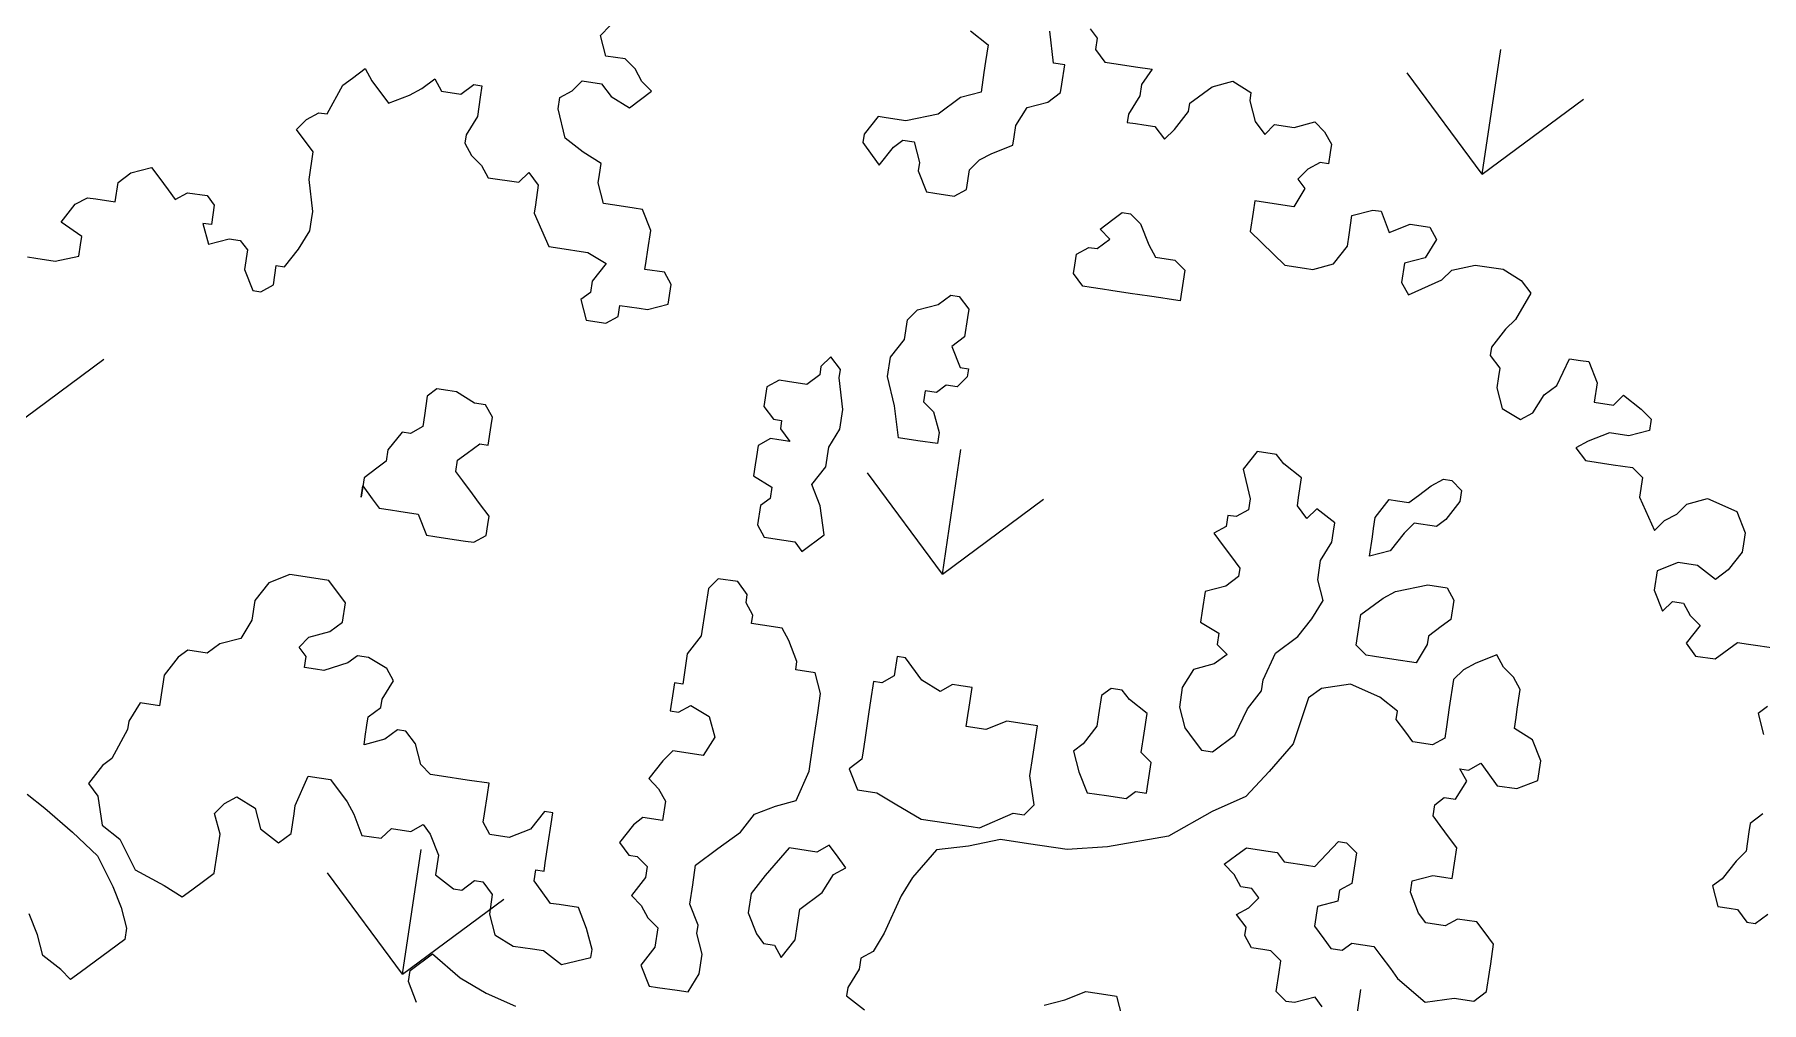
# Model space of a CAD drawing. Header units: millimetres. Extents: x 338 to 506, y 179 to 335.
# Drawn here: x 463.07 to 468.29, y 233.96 to 236.89 of the extents above; entities that cross this region are included whole.
import ezdxf

# ---------------------------------------------------------------- set-up
doc = ezdxf.new("R2010")
doc.units = ezdxf.units.MM
for name, color, linetype in [('ANDEN', 251, 'Continuous'), ('ARBOL-TOP', 3, 'Continuous'), ('MUROS', 32, 'Continuous')]:
    doc.layers.add(name, color=color, linetype=linetype)

# ---------------------------------------------------------------- blocks, each defined once
blk = doc.blocks.new('*X965')
at = {"color": 0}
for p, q in [((63.6497, 31.4963), (63.9191, 31.2269)), ((62.2128, 30.0594), (62.4822, 30.3288)), ((62.2128, 30.0594), (62.4822, 29.79)), ((62.2128, 30.0594), (62.5938, 30.0594)), ((63.6497, 28.6226), (63.9191, 28.892)), ((63.6497, 28.6226), (63.9191, 28.3532)), ((63.6497, 28.6226), (64.0307, 28.6226)), ((65.0865, 27.1857), (65.3559, 27.4551)), ((62.2128, 27.1857), (62.5938, 27.1857)), ((65.0865, 27.1857), (65.3559, 26.9163)), ((65.0865, 27.1857), (65.4675, 27.1857))]:
    blk.add_line(p, q, dxfattribs=at)
blk = doc.blocks.new('ARBOLITO')
at = {"linetype": 'ByBlock'}
for points in [[(461.9014, 69.508), (461.9076, 69.508), (461.9221, 69.508), (461.9388, 69.5143), (461.9388, 69.5226), (461.9388, 69.5288), (461.9221, 69.5371), (461.9305, 69.5517), (461.9388, 69.5579), (461.945, 69.5579), (461.9595, 69.5579), (461.9595, 69.5724), (461.9679, 69.5807), (461.9824, 69.587), (461.9886, 69.5807), (461.997, 69.5724), (462.0032, 69.5662), (462.0115, 69.5724), (462.026, 69.5724), (462.0323, 69.5662), (462.0323, 69.5517), (462.026, 69.5517), (462.0323, 69.5371), (462.0468, 69.5433), (462.0551, 69.5433), (462.0614, 69.5371), (462.0614, 69.5226), (462.0697, 69.508), (462.0759, 69.508), (462.0842, 69.5143), (462.0842, 69.5288), (462.0905, 69.5288), (462.0988, 69.5433), (462.105, 69.5579), (462.105, 69.5662), (462.105, 69.5724), (462.0988, 69.5953), (462.0988, 69.6161), (462.0842, 69.6306), (462.0905, 69.6389), (462.0988, 69.6452), (462.105, 69.6452), (462.1133, 69.668), (462.1195, 69.6742), (462.1279, 69.6826), (462.1341, 69.6742), (462.1486, 69.6597), (462.1632, 69.668), (462.1715, 69.6742), (462.1798, 69.6826), (462.186, 69.6742), (462.2006, 69.6742), (462.2089, 69.6826), (462.2151, 69.6826), (462.2151, 69.6742), (462.2151, 69.6597), (462.2089, 69.6452), (462.2089, 69.6389), (462.2151, 69.6306), (462.2234, 69.6244), (462.2297, 69.6161), (462.2525, 69.6161), (462.2588, 69.6244), (462.2671, 69.6161), (462.2671, 69.6015), (462.2671, 69.5953), (462.2816, 69.5724), (462.2962, 69.5724), (462.3024, 69.5724), (462.3107, 69.5724), (462.3253, 69.5662), (462.3169, 69.5517), (462.3169, 69.5433), (462.3107, 69.5371), (462.3169, 69.5226), (462.3315, 69.5226), (462.3398, 69.5288), (462.3398, 69.5371), (462.3543, 69.5371), (462.3606, 69.5371), (462.3751, 69.5433), (462.3751, 69.5579), (462.3689, 69.5662), (462.3543, 69.5662), (462.3543, 69.5724), (462.3543, 69.5807), (462.3543, 69.5953), (462.346, 69.6098), (462.3398, 69.6098), (462.3253, 69.6098), (462.3169, 69.6098), (462.3107, 69.6244), (462.3107, 69.6306), (462.3107, 69.6389), (462.2962, 69.6452), (462.2816, 69.6535), (462.2733, 69.6742), (462.2733, 69.6826), (462.2816, 69.6888), (462.2879, 69.6971), (462.3024, 69.6971), (462.3107, 69.6888), (462.3253, 69.6826), (462.3398, 69.6971), (462.3315, 69.7033), (462.3253, 69.7117), (462.3169, 69.7179), (462.3024, 69.7179), (462.2962, 69.7324), (462.3024, 69.7407)], [(462.5663, 69.7761), (462.5808, 69.7678), (462.5808, 69.7553), (462.5808, 69.747), (462.5808, 69.7324), (462.5663, 69.7262), (462.5517, 69.7117), (462.5289, 69.7033), (462.5143, 69.7033), (462.5081, 69.7033), (462.4998, 69.6888), (462.4998, 69.6826), (462.5081, 69.6742), (462.5143, 69.668), (462.5227, 69.6826), (462.5289, 69.6888), (462.5372, 69.6888), (462.5434, 69.6742), (462.5434, 69.668), (462.5517, 69.6535), (462.558, 69.6535), (462.5725, 69.6535), (462.5808, 69.6597), (462.5808, 69.6742), (462.5871, 69.6826), (462.5954, 69.6888), (462.6099, 69.6971), (462.6099, 69.7033), (462.6099, 69.7117), (462.6162, 69.7262), (462.6307, 69.7324), (462.639, 69.7407), (462.639, 69.747), (462.639, 69.7615), (462.6307, 69.7615), (462.6245, 69.7844)], [(462.6536, 69.7906), (462.6598, 69.7844), (462.6598, 69.7761), (462.6681, 69.7678), (462.6764, 69.7678), (462.691, 69.7678), (462.7034, 69.7678), (462.6972, 69.7553), (462.6972, 69.747), (462.691, 69.7324), (462.691, 69.7262), (462.6972, 69.7262), (462.7034, 69.7262), (462.7117, 69.7262), (462.7201, 69.7179), (462.7263, 69.7262), (462.7346, 69.7407), (462.7346, 69.747), (462.7491, 69.7615), (462.7637, 69.7678), (462.7782, 69.7615), (462.7782, 69.7553), (462.7845, 69.7407), (462.7928, 69.7324), (462.799, 69.7407), (462.8136, 69.7407), (462.8281, 69.747), (462.8364, 69.7407), (462.8427, 69.7324), (462.8427, 69.7262), (462.8427, 69.7179), (462.8364, 69.7179), (462.8281, 69.7117), (462.8219, 69.7033), (462.8281, 69.6971), (462.8219, 69.6826), (462.8073, 69.6826), (462.7928, 69.6826), (462.7928, 69.6742), (462.7928, 69.6597), (462.8219, 69.6389), (462.8364, 69.6389), (462.8427, 69.6389), (462.8572, 69.6452), (462.8655, 69.6597), (462.8655, 69.668), (462.8655, 69.6826), (462.8801, 69.6888), (462.8863, 69.6888), (462.8946, 69.6742), (462.9091, 69.6826), (462.9237, 69.6826), (462.9299, 69.6742), (462.9237, 69.6597), (462.9091, 69.6535), (462.9091, 69.6389), (462.9154, 69.6306), (462.9382, 69.6452), (462.9445, 69.6535), (462.9611, 69.6597), (462.9819, 69.6597), (462.9964, 69.6535), (463.0047, 69.6452), (462.9964, 69.6244), (462.9902, 69.6161), (462.9819, 69.6015), (462.9819, 69.5953), (462.9902, 69.587), (462.9902, 69.5807), (462.9902, 69.5724), (462.9964, 69.5579), (463.011, 69.5517), (463.0193, 69.5579), (463.0255, 69.5724), (463.0338, 69.5807), (463.0401, 69.6015), (463.0484, 69.6015), (463.0546, 69.6015), (463.0629, 69.587), (463.0629, 69.5724), (463.0775, 69.5724), (463.0837, 69.5807), (463.0982, 69.5724), (463.1065, 69.5662), (463.1065, 69.5579), (463.092, 69.5517), (463.0775, 69.5517), (463.0629, 69.5433), (463.0546, 69.5371), (463.0629, 69.5288), (463.0837, 69.5288), (463.0982, 69.5288), (463.1065, 69.5226), (463.1065, 69.508), (463.1211, 69.4852), (463.1273, 69.4935), (463.1356, 69.4997), (463.1419, 69.508), (463.1564, 69.5143), (463.1793, 69.508), (463.1876, 69.4935), (463.1876, 69.4852), (463.1876, 69.4789), (463.1793, 69.4644), (463.171, 69.4561), (463.1564, 69.4644), (463.1419, 69.4644), (463.1273, 69.4561), (463.1273, 69.4415), (463.1356, 69.427), (463.1419, 69.4353), (463.1502, 69.4353), (463.1564, 69.427), (463.1647, 69.4207), (463.1564, 69.4062), (463.1647, 69.3979), (463.1793, 69.3979), (463.1938, 69.4124), (463.2021, 69.4124), (463.2229, 69.4124)], [(463.2229, 69.3688), (463.2167, 69.3626), (463.2229, 69.348)], [(463.2312, 69.2898), (463.2229, 69.2815), (463.2229, 69.2753), (463.2229, 69.2607), (463.2167, 69.2524), (463.2084, 69.2379), (463.2021, 69.2317), (463.2084, 69.2171), (463.2167, 69.2171), (463.2229, 69.2171), (463.2312, 69.2088), (463.2375, 69.2088), (463.2458, 69.2171)], [(461.9014, 69.508), (461.9076, 69.508), (461.9221, 69.508), (461.9388, 69.5143), (461.9388, 69.5226), (461.9388, 69.5288), (461.9221, 69.5371), (461.9305, 69.5517), (461.9388, 69.5579), (461.945, 69.5579), (461.9595, 69.5579), (461.9595, 69.5724), (461.9679, 69.5807), (461.9824, 69.587), (461.9886, 69.5807), (461.997, 69.5724), (462.0032, 69.5662), (462.0115, 69.5724), (462.026, 69.5724), (462.0323, 69.5662), (462.0323, 69.5517), (462.026, 69.5517), (462.0323, 69.5371), (462.0468, 69.5433), (462.0551, 69.5433), (462.0614, 69.5371), (462.0614, 69.5226), (462.0697, 69.508), (462.0759, 69.508), (462.0842, 69.5143), (462.0842, 69.5288), (462.0905, 69.5288), (462.0988, 69.5433), (462.105, 69.5579), (462.105, 69.5662), (462.105, 69.5724), (462.0988, 69.5953), (462.0988, 69.6161), (462.0842, 69.6306), (462.0905, 69.6389), (462.0988, 69.6452), (462.105, 69.6452), (462.1133, 69.668), (462.1195, 69.6742), (462.1279, 69.6826), (462.1341, 69.6742), (462.1486, 69.6597), (462.1632, 69.668), (462.1715, 69.6742), (462.1798, 69.6826), (462.186, 69.6742), (462.2006, 69.6742), (462.2089, 69.6826), (462.2151, 69.6826), (462.2151, 69.6742), (462.2151, 69.6597), (462.2089, 69.6452), (462.2089, 69.6389), (462.2151, 69.6306), (462.2234, 69.6244), (462.2297, 69.6161), (462.2525, 69.6161), (462.2588, 69.6244), (462.2671, 69.6161), (462.2671, 69.6015), (462.2671, 69.5953), (462.2816, 69.5724), (462.2962, 69.5724), (462.3024, 69.5724), (462.3107, 69.5724), (462.3253, 69.5662), (462.3169, 69.5517), (462.3169, 69.5433), (462.3107, 69.5371), (462.3169, 69.5226), (462.3315, 69.5226), (462.3398, 69.5288), (462.3398, 69.5371), (462.3543, 69.5371), (462.3606, 69.5371), (462.3751, 69.5433), (462.3751, 69.5579), (462.3689, 69.5662), (462.3543, 69.5662), (462.3543, 69.5724), (462.3543, 69.5807), (462.3543, 69.5953), (462.346, 69.6098), (462.3398, 69.6098), (462.3253, 69.6098), (462.3169, 69.6098), (462.3107, 69.6244), (462.3107, 69.6306), (462.3107, 69.6389), (462.2962, 69.6452), (462.2816, 69.6535), (462.2733, 69.6742), (462.2733, 69.6826), (462.2816, 69.6888), (462.2879, 69.6971), (462.3024, 69.6971), (462.3107, 69.6888), (462.3253, 69.6826), (462.3398, 69.6971), (462.3315, 69.7033), (462.3253, 69.7117), (462.3169, 69.7179), (462.3024, 69.7179), (462.2962, 69.7324), (462.3024, 69.7407)], [(462.5663, 69.7761), (462.5808, 69.7678), (462.5808, 69.7553), (462.5808, 69.747), (462.5808, 69.7324), (462.5663, 69.7262), (462.5517, 69.7117), (462.5289, 69.7033), (462.5143, 69.7033), (462.5081, 69.7033), (462.4998, 69.6888), (462.4998, 69.6826), (462.5081, 69.6742), (462.5143, 69.668), (462.5227, 69.6826), (462.5289, 69.6888), (462.5372, 69.6888), (462.5434, 69.6742), (462.5434, 69.668), (462.5517, 69.6535), (462.558, 69.6535), (462.5725, 69.6535), (462.5808, 69.6597), (462.5808, 69.6742), (462.5871, 69.6826), (462.5954, 69.6888), (462.6099, 69.6971), (462.6099, 69.7033), (462.6099, 69.7117), (462.6162, 69.7262), (462.6307, 69.7324), (462.639, 69.7407), (462.639, 69.747), (462.639, 69.7615), (462.6307, 69.7615), (462.6245, 69.7844)], [(462.6536, 69.7906), (462.6598, 69.7844), (462.6598, 69.7761), (462.6681, 69.7678), (462.6764, 69.7678), (462.691, 69.7678), (462.7034, 69.7678), (462.6972, 69.7553), (462.6972, 69.747), (462.691, 69.7324), (462.691, 69.7262), (462.6972, 69.7262), (462.7034, 69.7262), (462.7117, 69.7262), (462.7201, 69.7179), (462.7263, 69.7262), (462.7346, 69.7407), (462.7346, 69.747), (462.7491, 69.7615), (462.7637, 69.7678), (462.7782, 69.7615), (462.7782, 69.7553), (462.7845, 69.7407), (462.7928, 69.7324), (462.799, 69.7407), (462.8136, 69.7407), (462.8281, 69.747), (462.8364, 69.7407), (462.8427, 69.7324), (462.8427, 69.7262), (462.8427, 69.7179), (462.8364, 69.7179), (462.8281, 69.7117), (462.8219, 69.7033), (462.8281, 69.6971), (462.8219, 69.6826), (462.8073, 69.6826), (462.7928, 69.6826), (462.7928, 69.6742), (462.7928, 69.6597), (462.8219, 69.6389), (462.8364, 69.6389), (462.8427, 69.6389), (462.8572, 69.6452), (462.8655, 69.6597), (462.8655, 69.668), (462.8655, 69.6826), (462.8801, 69.6888), (462.8863, 69.6888), (462.8946, 69.6742), (462.9091, 69.6826), (462.9237, 69.6826), (462.9299, 69.6742), (462.9237, 69.6597), (462.9091, 69.6535), (462.9091, 69.6389), (462.9154, 69.6306), (462.9382, 69.6452), (462.9445, 69.6535), (462.9611, 69.6597), (462.9819, 69.6597), (462.9964, 69.6535), (463.0047, 69.6452), (462.9964, 69.6244), (462.9902, 69.6161), (462.9819, 69.6015), (462.9819, 69.5953), (462.9902, 69.587), (462.9902, 69.5807), (462.9902, 69.5724), (462.9964, 69.5579), (463.011, 69.5517), (463.0193, 69.5579), (463.0255, 69.5724), (463.0338, 69.5807), (463.0401, 69.6015), (463.0484, 69.6015), (463.0546, 69.6015), (463.0629, 69.587), (463.0629, 69.5724), (463.0775, 69.5724), (463.0837, 69.5807), (463.0982, 69.5724), (463.1065, 69.5662), (463.1065, 69.5579), (463.092, 69.5517), (463.0775, 69.5517), (463.0629, 69.5433), (463.0546, 69.5371), (463.0629, 69.5288), (463.0837, 69.5288), (463.0982, 69.5288), (463.1065, 69.5226), (463.1065, 69.508), (463.1211, 69.4852), (463.1273, 69.4935), (463.1356, 69.4997), (463.1419, 69.508), (463.1564, 69.5143), (463.1793, 69.508), (463.1876, 69.4935), (463.1876, 69.4852), (463.1876, 69.4789), (463.1793, 69.4644), (463.171, 69.4561), (463.1564, 69.4644), (463.1419, 69.4644), (463.1273, 69.4561), (463.1273, 69.4415), (463.1356, 69.427), (463.1419, 69.4353), (463.1502, 69.4353), (463.1564, 69.427), (463.1647, 69.4207), (463.1564, 69.4062), (463.1647, 69.3979), (463.1793, 69.3979), (463.1938, 69.4124), (463.2021, 69.4124), (463.2229, 69.4124)], [(463.2229, 69.3688), (463.2167, 69.3626), (463.2229, 69.348)], [(463.2312, 69.2898), (463.2229, 69.2815), (463.2229, 69.2753), (463.2229, 69.2607), (463.2167, 69.2524), (463.2084, 69.2379), (463.2021, 69.2317), (463.2084, 69.2171), (463.2167, 69.2171), (463.2229, 69.2171), (463.2312, 69.2088), (463.2375, 69.2088), (463.2458, 69.2171)], [(462.7117, 69.6015), (462.6972, 69.6015), (462.691, 69.6015), (462.6827, 69.6015), (462.6764, 69.6015), (462.6681, 69.6098), (462.6681, 69.6161), (462.6681, 69.6244), (462.6764, 69.6306), (462.6827, 69.6306), (462.691, 69.6389), (462.6827, 69.6452), (462.691, 69.6535), (462.6972, 69.6597), (462.7034, 69.6597), (462.7117, 69.6535), (462.7201, 69.6389), (462.7263, 69.6306), (462.7408, 69.6306), (462.7491, 69.6244), (462.7491, 69.6161), (462.7491, 69.6098), (462.7491, 69.6015), (462.7408, 69.6015), (462.7346, 69.6015), (462.7263, 69.6015), (462.7117, 69.6015), (462.7117, 69.6015)], [(462.7117, 69.6015), (462.6972, 69.6015), (462.691, 69.6015), (462.6827, 69.6015), (462.6764, 69.6015), (462.6681, 69.6098), (462.6681, 69.6161), (462.6681, 69.6244), (462.6764, 69.6306), (462.6827, 69.6306), (462.691, 69.6389), (462.6827, 69.6452), (462.691, 69.6535), (462.6972, 69.6597), (462.7034, 69.6597), (462.7117, 69.6535), (462.7201, 69.6389), (462.7263, 69.6306), (462.7408, 69.6306), (462.7491, 69.6244), (462.7491, 69.6161), (462.7491, 69.6098), (462.7491, 69.6015), (462.7408, 69.6015), (462.7346, 69.6015), (462.7263, 69.6015), (462.7117, 69.6015)], [(462.5725, 69.508), (462.5725, 69.4997), (462.5808, 69.4935), (462.5871, 69.4789), (462.5871, 69.4706), (462.5725, 69.4706), (462.558, 69.4706), (462.5517, 69.4935), (462.5434, 69.5143), (462.5434, 69.5288), (462.5517, 69.5433), (462.5517, 69.5579), (462.558, 69.5662), (462.5725, 69.5724), (462.5808, 69.5807), (462.5871, 69.5807), (462.5954, 69.5724), (462.5954, 69.5662), (462.5954, 69.5517), (462.5871, 69.5433), (462.5954, 69.5288), (462.6016, 69.5288), (462.6016, 69.5226), (462.5954, 69.5143), (462.5871, 69.5143), (462.5808, 69.508), (462.5725, 69.508), (462.5725, 69.508)], [(462.5725, 69.508), (462.5725, 69.4997), (462.5808, 69.4935), (462.5871, 69.4789), (462.5871, 69.4706), (462.5725, 69.4706), (462.558, 69.4706), (462.5517, 69.4935), (462.5434, 69.5143), (462.5434, 69.5288), (462.5517, 69.5433), (462.5517, 69.5579), (462.558, 69.5662), (462.5725, 69.5724), (462.5808, 69.5807), (462.5871, 69.5807), (462.5954, 69.5724), (462.5954, 69.5662), (462.5954, 69.5517), (462.5871, 69.5433), (462.5954, 69.5288), (462.6016, 69.5288), (462.6016, 69.5226), (462.5954, 69.5143), (462.5871, 69.5143), (462.5808, 69.508), (462.5725, 69.508)], [(462.5143, 69.3917), (462.5081, 69.4124), (462.4998, 69.427), (462.5081, 69.4415), (462.5081, 69.4561), (462.5143, 69.4706), (462.5143, 69.4852), (462.5081, 69.508), (462.5081, 69.5143), (462.4998, 69.5226), (462.4936, 69.5143), (462.4936, 69.508), (462.4853, 69.4997), (462.4707, 69.4997), (462.4645, 69.4997), (462.4562, 69.4935), (462.4562, 69.4789), (462.4645, 69.4706), (462.4707, 69.4706), (462.4707, 69.4644), (462.479, 69.4561), (462.4707, 69.4561), (462.4645, 69.4561), (462.4562, 69.4498), (462.4562, 69.4415), (462.4562, 69.4353), (462.4562, 69.427), (462.4707, 69.4207), (462.4707, 69.4124), (462.4645, 69.4062), (462.4645, 69.3917), (462.4707, 69.3833), (462.4853, 69.3833), (462.4936, 69.3833), (462.4998, 69.3771), (462.5143, 69.3917), (462.5143, 69.3917)], [(462.5143, 69.3917), (462.5081, 69.4124), (462.4998, 69.427), (462.5081, 69.4415), (462.5081, 69.4561), (462.5143, 69.4706), (462.5143, 69.4852), (462.5081, 69.508), (462.5081, 69.5143), (462.4998, 69.5226), (462.4936, 69.5143), (462.4936, 69.508), (462.4853, 69.4997), (462.4707, 69.4997), (462.4645, 69.4997), (462.4562, 69.4935), (462.4562, 69.4789), (462.4645, 69.4706), (462.4707, 69.4706), (462.4707, 69.4644), (462.479, 69.4561), (462.4707, 69.4561), (462.4645, 69.4561), (462.4562, 69.4498), (462.4562, 69.4415), (462.4562, 69.4353), (462.4562, 69.427), (462.4707, 69.4207), (462.4707, 69.4124), (462.4645, 69.4062), (462.4645, 69.3917), (462.4707, 69.3833), (462.4853, 69.3833), (462.4936, 69.3833), (462.4998, 69.3771), (462.5143, 69.3917)], [(462.8219, 69.2753), (462.8364, 69.2898), (462.8427, 69.3106), (462.851, 69.3252), (462.851, 69.3335), (462.8572, 69.3543), (462.8717, 69.3688), (462.8801, 69.3833), (462.8863, 69.3979), (462.8801, 69.4124), (462.8801, 69.427), (462.8863, 69.4415), (462.8863, 69.4498), (462.8863, 69.4561), (462.8717, 69.4644), (462.8655, 69.4561), (462.8572, 69.4644), (462.8572, 69.4706), (462.8572, 69.4852), (462.8427, 69.4935), (462.8364, 69.4997), (462.8219, 69.4997), (462.8136, 69.4852), (462.8219, 69.4644), (462.8219, 69.4561), (462.8136, 69.4498), (462.8073, 69.4498), (462.8073, 69.4415), (462.799, 69.4353), (462.8073, 69.427), (462.8136, 69.4207), (462.8219, 69.4124), (462.8219, 69.4062), (462.8136, 69.3979), (462.799, 69.3917), (462.799, 69.3771), (462.799, 69.3688), (462.8136, 69.3626), (462.8136, 69.3543), (462.8219, 69.348), (462.8136, 69.3397), (462.799, 69.3335), (462.7928, 69.3189), (462.7928, 69.3044), (462.799, 69.2898), (462.8073, 69.2815), (462.8136, 69.2753), (462.8219, 69.2753), (462.8219, 69.2753)], [(462.8219, 69.2753), (462.8364, 69.2898), (462.8427, 69.3106), (462.851, 69.3252), (462.851, 69.3335), (462.8572, 69.3543), (462.8717, 69.3688), (462.8801, 69.3833), (462.8863, 69.3979), (462.8801, 69.4124), (462.8801, 69.427), (462.8863, 69.4415), (462.8863, 69.4498), (462.8863, 69.4561), (462.8717, 69.4644), (462.8655, 69.4561), (462.8572, 69.4644), (462.8572, 69.4706), (462.8572, 69.4852), (462.8427, 69.4935), (462.8364, 69.4997), (462.8219, 69.4997), (462.8136, 69.4852), (462.8219, 69.4644), (462.8219, 69.4561), (462.8136, 69.4498), (462.8073, 69.4498), (462.8073, 69.4415), (462.799, 69.4353), (462.8073, 69.427), (462.8136, 69.4207), (462.8219, 69.4124), (462.8219, 69.4062), (462.8136, 69.3979), (462.799, 69.3917), (462.799, 69.3771), (462.799, 69.3688), (462.8136, 69.3626), (462.8136, 69.3543), (462.8219, 69.348), (462.8136, 69.3397), (462.799, 69.3335), (462.7928, 69.3189), (462.7928, 69.3044), (462.799, 69.2898), (462.8073, 69.2815), (462.8136, 69.2753), (462.8219, 69.2753)], [(462.9154, 69.4353), (462.9154, 69.4498), (462.9154, 69.4561), (462.9154, 69.4644), (462.9237, 69.4789), (462.9299, 69.4789), (462.9382, 69.4789), (462.9445, 69.4852), (462.9528, 69.4935), (462.9611, 69.4997), (462.9673, 69.4997), (462.9756, 69.4935), (462.9756, 69.4852), (462.9673, 69.4706), (462.9611, 69.4644), (462.9445, 69.4644), (462.9382, 69.4561), (462.9299, 69.4415), (462.9154, 69.4353), (462.9154, 69.4353)], [(462.9154, 69.4353), (462.9154, 69.4498), (462.9154, 69.4561), (462.9154, 69.4644), (462.9237, 69.4789), (462.9299, 69.4789), (462.9382, 69.4789), (462.9445, 69.4852), (462.9528, 69.4935), (462.9611, 69.4997), (462.9673, 69.4997), (462.9756, 69.4935), (462.9756, 69.4852), (462.9673, 69.4706), (462.9611, 69.4644), (462.9445, 69.4644), (462.9382, 69.4561), (462.9299, 69.4415), (462.9154, 69.4353)], [(462.1715, 69.3771), (462.1798, 69.3688), (462.186, 69.3626), (462.1944, 69.3626), (462.2006, 69.3626), (462.2151, 69.3626), (462.2234, 69.348), (462.2297, 69.348), (462.2442, 69.348), (462.2525, 69.348), (462.2588, 69.348), (462.2671, 69.3543), (462.2671, 69.3626), (462.2671, 69.3688), (462.2588, 69.3771), (462.2525, 69.3833), (462.2442, 69.3917), (462.238, 69.3979), (462.238, 69.4062), (462.2442, 69.4124), (462.2525, 69.4207), (462.2588, 69.4207), (462.2588, 69.4353), (462.2588, 69.4415), (462.2525, 69.4498), (462.2442, 69.4498), (462.2297, 69.4561), (462.2234, 69.4561), (462.2151, 69.4561), (462.2089, 69.4498), (462.2089, 69.4353), (462.2089, 69.427), (462.2006, 69.4207), (462.1944, 69.4207), (462.186, 69.4062), (462.186, 69.3979), (462.1798, 69.3917), (462.1715, 69.3833), (462.1715, 69.3688), (462.1715, 69.3771), (462.1715, 69.3771)], [(462.1715, 69.3771), (462.1798, 69.3688), (462.186, 69.3626), (462.1944, 69.3626), (462.2006, 69.3626), (462.2151, 69.3626), (462.2234, 69.348), (462.2297, 69.348), (462.2442, 69.348), (462.2525, 69.348), (462.2588, 69.348), (462.2671, 69.3543), (462.2671, 69.3626), (462.2671, 69.3688), (462.2588, 69.3771), (462.2525, 69.3833), (462.2442, 69.3917), (462.238, 69.3979), (462.238, 69.4062), (462.2442, 69.4124), (462.2525, 69.4207), (462.2588, 69.4207), (462.2588, 69.4353), (462.2588, 69.4415), (462.2525, 69.4498), (462.2442, 69.4498), (462.2297, 69.4561), (462.2234, 69.4561), (462.2151, 69.4561), (462.2089, 69.4498), (462.2089, 69.4353), (462.2089, 69.427), (462.2006, 69.4207), (462.1944, 69.4207), (462.186, 69.4062), (462.186, 69.3979), (462.1798, 69.3917), (462.1715, 69.3833), (462.1715, 69.3688), (462.1715, 69.3771)], [(462.9445, 69.3626), (462.9299, 69.3626), (462.9237, 69.3626), (462.9154, 69.3688), (462.9154, 69.3771), (462.9154, 69.3917), (462.9299, 69.4062), (462.9382, 69.4124), (462.9611, 69.4207), (462.9756, 69.4207), (462.9819, 69.4124), (462.9819, 69.3979), (462.9756, 69.3917), (462.9673, 69.3833), (462.9673, 69.3771), (462.9611, 69.3626), (462.9445, 69.3626), (462.9445, 69.3626)], [(462.9445, 69.3626), (462.9299, 69.3626), (462.9237, 69.3626), (462.9154, 69.3688), (462.9154, 69.3771), (462.9154, 69.3917), (462.9299, 69.4062), (462.9382, 69.4124), (462.9611, 69.4207), (462.9756, 69.4207), (462.9819, 69.4124), (462.9819, 69.3979), (462.9756, 69.3917), (462.9673, 69.3833), (462.9673, 69.3771), (462.9611, 69.3626), (462.9445, 69.3626)], [(462.5808, 69.0571), (462.5954, 69.0488)], [(462.7263, 69.0717), (462.7408, 69.0779), (462.7554, 69.0862), (462.7637, 69.0862), (462.7782, 69.0862), (462.7845, 69.0717)], [(462.9299, 69.1008), (462.9237, 69.107), (462.9091, 69.1008), (462.9029, 69.1008), (462.8946, 69.107), (462.8946, 69.1215), (462.8946, 69.1298), (462.8863, 69.1361), (462.8801, 69.1361), (462.8717, 69.1361), (462.8655, 69.1444), (462.8655, 69.1506), (462.8572, 69.1589), (462.8655, 69.1652), (462.8717, 69.1735), (462.8655, 69.1797), (462.8572, 69.1797), (462.851, 69.188), (462.8427, 69.1943), (462.851, 69.2026), (462.8572, 69.2088), (462.8717, 69.2088), (462.8801, 69.2088), (462.8863, 69.2026), (462.9029, 69.2026), (462.9091, 69.2026), (462.9237, 69.2233), (462.9299, 69.2233), (462.9382, 69.2171), (462.9382, 69.2088), (462.9382, 69.1943), (462.9299, 69.188), (462.9299, 69.1797), (462.9154, 69.1735), (462.9154, 69.1589), (462.9237, 69.1506), (462.9299, 69.1444), (462.9382, 69.1444), (462.9445, 69.1506), (462.9528, 69.1506), (462.9611, 69.1506), (462.9673, 69.1444), (462.9756, 69.1361), (462.9819, 69.1298), (463.0047, 69.1153), (463.0255, 69.1215), (463.0401, 69.1215), (463.0484, 69.1298), (463.0484, 69.1444), (463.0484, 69.1506), (463.0484, 69.1652), (463.0401, 69.1735), (463.0338, 69.1797), (463.0193, 69.1797), (463.011, 69.1735), (462.9964, 69.1735), (462.9902, 69.1797), (462.9819, 69.1943), (462.9819, 69.2026), (462.9964, 69.2088), (463.0047, 69.2088), (463.011, 69.2088), (463.011, 69.2317), (463.0047, 69.2379), (462.9964, 69.2462), (462.9902, 69.2524), (462.9902, 69.2607), (462.9964, 69.267), (463.0047, 69.267), (463.011, 69.2815), (463.0047, 69.2898), (463.011, 69.2898), (463.0193, 69.2961), (463.0255, 69.2898), (463.0338, 69.2815), (463.0484, 69.2815), (463.0629, 69.2898), (463.0629, 69.3044), (463.0546, 69.3189), (463.0401, 69.3252), (463.0401, 69.3335), (463.0401, 69.3397), (463.0401, 69.3543), (463.0338, 69.3626), (463.0255, 69.3688), (463.0193, 69.3771), (463.0047, 69.3688), (462.9964, 69.3626), (462.9902, 69.3543), (462.9902, 69.3335), (462.9902, 69.3189), (462.9902, 69.3106), (462.9819, 69.3044), (462.9673, 69.3044), (462.9611, 69.3106), (462.9528, 69.3189), (462.9528, 69.3252), (462.9382, 69.3335), (462.9154, 69.3397), (462.8946, 69.3335), (462.8863, 69.3252), (462.8801, 69.2898), (462.8655, 69.267), (462.851, 69.2462), (462.8281, 69.2317), (462.799, 69.2088), (462.7554, 69.1943), (462.7263, 69.188), (462.6972, 69.188), (462.6764, 69.188), (462.6536, 69.1797), (462.6307, 69.1735), (462.6162, 69.1506), (462.6099, 69.1361), (462.6016, 69.107), (462.5954, 69.0924), (462.5871, 69.0862), (462.5871, 69.0779), (462.5808, 69.0633), (462.5808, 69.0571), (462.5808, 69.0571)], [(462.5808, 69.0571), (462.5954, 69.0488)], [(462.7263, 69.0717), (462.7408, 69.0779), (462.7554, 69.0862), (462.7637, 69.0862), (462.7782, 69.0862), (462.7845, 69.0717)], [(462.9299, 69.1008), (462.9237, 69.107), (462.9091, 69.1008), (462.9029, 69.1008), (462.8946, 69.107), (462.8946, 69.1215), (462.8946, 69.1298), (462.8863, 69.1361), (462.8801, 69.1361), (462.8717, 69.1361), (462.8655, 69.1444), (462.8655, 69.1506), (462.8572, 69.1589), (462.8655, 69.1652), (462.8717, 69.1735), (462.8655, 69.1797), (462.8572, 69.1797), (462.851, 69.188), (462.8427, 69.1943), (462.851, 69.2026), (462.8572, 69.2088), (462.8717, 69.2088), (462.8801, 69.2088), (462.8863, 69.2026), (462.9029, 69.2026), (462.9091, 69.2026), (462.9237, 69.2233), (462.9299, 69.2233), (462.9382, 69.2171), (462.9382, 69.2088), (462.9382, 69.1943), (462.9299, 69.188), (462.9299, 69.1797), (462.9154, 69.1735), (462.9154, 69.1589), (462.9237, 69.1506), (462.9299, 69.1444), (462.9382, 69.1444), (462.9445, 69.1506), (462.9528, 69.1506), (462.9611, 69.1506), (462.9673, 69.1444), (462.9756, 69.1361), (462.9819, 69.1298), (463.0047, 69.1153), (463.0255, 69.1215), (463.0401, 69.1215), (463.0484, 69.1298), (463.0484, 69.1444), (463.0484, 69.1506), (463.0484, 69.1652), (463.0401, 69.1735), (463.0338, 69.1797), (463.0193, 69.1797), (463.011, 69.1735), (462.9964, 69.1735), (462.9902, 69.1797), (462.9819, 69.1943), (462.9819, 69.2026), (462.9964, 69.2088), (463.0047, 69.2088), (463.011, 69.2088), (463.011, 69.2317), (463.0047, 69.2379), (462.9964, 69.2462), (462.9902, 69.2524), (462.9902, 69.2607), (462.9964, 69.267), (463.0047, 69.267), (463.011, 69.2815), (463.0047, 69.2898), (463.011, 69.2898), (463.0193, 69.2961), (463.0255, 69.2898), (463.0338, 69.2815), (463.0484, 69.2815), (463.0629, 69.2898), (463.0629, 69.3044), (463.0546, 69.3189), (463.0401, 69.3252), (463.0401, 69.3335), (463.0401, 69.3397), (463.0401, 69.3543), (463.0338, 69.3626), (463.0255, 69.3688), (463.0193, 69.3771), (463.0047, 69.3688), (462.9964, 69.3626), (462.9902, 69.3543), (462.9902, 69.3335), (462.9902, 69.3189), (462.9902, 69.3106), (462.9819, 69.3044), (462.9673, 69.3044), (462.9611, 69.3106), (462.9528, 69.3189), (462.9528, 69.3252), (462.9382, 69.3335), (462.9154, 69.3397), (462.8946, 69.3335), (462.8863, 69.3252), (462.8801, 69.2898), (462.8655, 69.267), (462.851, 69.2462), (462.8281, 69.2317), (462.799, 69.2088), (462.7554, 69.1943), (462.7263, 69.188), (462.6972, 69.188), (462.6764, 69.188), (462.6536, 69.1797), (462.6307, 69.1735), (462.6162, 69.1506), (462.6099, 69.1361), (462.6016, 69.107), (462.5954, 69.0924), (462.5871, 69.0862), (462.5871, 69.0779), (462.5808, 69.0633), (462.5808, 69.0571)], [(462.4645, 69.0924), (462.4562, 69.107), (462.4562, 69.1215), (462.4562, 69.1361), (462.4707, 69.1506), (462.4853, 69.1652), (462.4936, 69.1797), (462.5081, 69.188), (462.5227, 69.1943), (462.5289, 69.2171), (462.5289, 69.2379), (462.5289, 69.2607), (462.5289, 69.2753), (462.5227, 69.2898), (462.5081, 69.2898), (462.5081, 69.2961), (462.4998, 69.3106), (462.4936, 69.3189), (462.479, 69.3189), (462.4707, 69.3189), (462.4707, 69.3252), (462.4645, 69.3335), (462.4645, 69.3397), (462.4562, 69.348), (462.4416, 69.348), (462.4354, 69.3397), (462.4354, 69.3252), (462.4354, 69.3044), (462.4271, 69.2898), (462.4271, 69.267), (462.4208, 69.267), (462.4208, 69.2607), (462.4208, 69.2462), (462.4271, 69.2462), (462.4354, 69.2524), (462.4499, 69.2462), (462.4562, 69.2317), (462.4499, 69.2171), (462.4354, 69.2171), (462.4271, 69.2171), (462.4208, 69.2088), (462.4125, 69.1943), (462.4208, 69.188), (462.4271, 69.1797), (462.4271, 69.1652), (462.4125, 69.1652), (462.4063, 69.1589), (462.398, 69.1444), (462.4063, 69.1361), (462.4125, 69.1361), (462.4208, 69.1298), (462.4208, 69.1215), (462.4125, 69.107), (462.4208, 69.1008), (462.4271, 69.0924), (462.4354, 69.0862), (462.4354, 69.0717), (462.4271, 69.0571), (462.4354, 69.0426), (462.4416, 69.0426), (462.4562, 69.0426), (462.4645, 69.0426), (462.4707, 69.0571), (462.4707, 69.0717), (462.4645, 69.0862), (462.4645, 69.0924), (462.4645, 69.0924)], [(462.4645, 69.0924), (462.4562, 69.107), (462.4562, 69.1215), (462.4562, 69.1361), (462.4707, 69.1506), (462.4853, 69.1652), (462.4936, 69.1797), (462.5081, 69.188), (462.5227, 69.1943), (462.5289, 69.2171), (462.5289, 69.2379), (462.5289, 69.2607), (462.5289, 69.2753), (462.5227, 69.2898), (462.5081, 69.2898), (462.5081, 69.2961), (462.4998, 69.3106), (462.4936, 69.3189), (462.479, 69.3189), (462.4707, 69.3189), (462.4707, 69.3252), (462.4645, 69.3335), (462.4645, 69.3397), (462.4562, 69.348), (462.4416, 69.348), (462.4354, 69.3397), (462.4354, 69.3252), (462.4354, 69.3044), (462.4271, 69.2898), (462.4271, 69.267), (462.4208, 69.267), (462.4208, 69.2607), (462.4208, 69.2462), (462.4271, 69.2462), (462.4354, 69.2524), (462.4499, 69.2462), (462.4562, 69.2317), (462.4499, 69.2171), (462.4354, 69.2171), (462.4271, 69.2171), (462.4208, 69.2088), (462.4125, 69.1943), (462.4208, 69.188), (462.4271, 69.1797), (462.4271, 69.1652), (462.4125, 69.1652), (462.4063, 69.1589), (462.398, 69.1444), (462.4063, 69.1361), (462.4125, 69.1361), (462.4208, 69.1298), (462.4208, 69.1215), (462.4125, 69.107), (462.4208, 69.1008), (462.4271, 69.0924), (462.4354, 69.0862), (462.4354, 69.0717), (462.4271, 69.0571), (462.4354, 69.0426), (462.4416, 69.0426), (462.4562, 69.0426), (462.4645, 69.0426), (462.4707, 69.0571), (462.4707, 69.0717), (462.4645, 69.0862), (462.4645, 69.0924)], [(462.6972, 69.2171), (462.691, 69.2379), (462.691, 69.2524), (462.691, 69.267), (462.691, 69.2753), (462.6827, 69.2753), (462.6681, 69.2753), (462.6536, 69.267), (462.639, 69.267), (462.639, 69.2753), (462.639, 69.2815), (462.639, 69.2961), (462.6307, 69.2961), (462.6245, 69.2961), (462.6162, 69.2898), (462.6016, 69.2961), (462.5871, 69.3106), (462.5808, 69.3106), (462.5808, 69.2961), (462.5725, 69.2898), (462.5663, 69.2898), (462.5663, 69.2753), (462.5663, 69.267), (462.5663, 69.2462), (462.5663, 69.2379), (462.5663, 69.2317), (462.558, 69.2233), (462.5663, 69.2088), (462.5808, 69.2088), (462.5954, 69.2026), (462.6162, 69.1943), (462.6536, 69.1943), (462.6598, 69.1943), (462.6827, 69.2088), (462.691, 69.2088), (462.6972, 69.2171), (462.6972, 69.2171)], [(462.6972, 69.2171), (462.691, 69.2379), (462.691, 69.2524), (462.691, 69.267), (462.691, 69.2753), (462.6827, 69.2753), (462.6681, 69.2753), (462.6536, 69.267), (462.639, 69.267), (462.639, 69.2753), (462.639, 69.2815), (462.639, 69.2961), (462.6307, 69.2961), (462.6245, 69.2961), (462.6162, 69.2898), (462.6016, 69.2961), (462.5871, 69.3106), (462.5808, 69.3106), (462.5808, 69.2961), (462.5725, 69.2898), (462.5663, 69.2898), (462.5663, 69.2753), (462.5663, 69.267), (462.5663, 69.2462), (462.5663, 69.2379), (462.5663, 69.2317), (462.558, 69.2233), (462.5663, 69.2088), (462.5808, 69.2088), (462.5954, 69.2026), (462.6162, 69.1943), (462.6536, 69.1943), (462.6598, 69.1943), (462.6827, 69.2088), (462.691, 69.2088), (462.6972, 69.2171)], [(462.7782, 69.2462), (462.7782, 69.2607), (462.7699, 69.267), (462.7699, 69.2815), (462.7699, 69.2961), (462.7554, 69.3044), (462.7491, 69.3106), (462.7408, 69.3106), (462.7346, 69.3044), (462.7346, 69.2898), (462.7346, 69.2815), (462.7263, 69.267), (462.7201, 69.2607), (462.7263, 69.2462), (462.7346, 69.2317), (462.7491, 69.2317), (462.7637, 69.2317), (462.7699, 69.2379), (462.7782, 69.2379), (462.7782, 69.2462), (462.7782, 69.2462)], [(462.7782, 69.2462), (462.7782, 69.2607), (462.7699, 69.267), (462.7699, 69.2815), (462.7699, 69.2961), (462.7554, 69.3044), (462.7491, 69.3106), (462.7408, 69.3106), (462.7346, 69.3044), (462.7346, 69.2898), (462.7346, 69.2815), (462.7263, 69.267), (462.7201, 69.2607), (462.7263, 69.2462), (462.7346, 69.2317), (462.7491, 69.2317), (462.7637, 69.2317), (462.7699, 69.2379), (462.7782, 69.2379), (462.7782, 69.2462)], [(462.3897, 69.0571), (462.3897, 69.0633), (462.3834, 69.0779), (462.3751, 69.0924), (462.3606, 69.0924), (462.3543, 69.0924), (462.346, 69.1008), (462.3398, 69.107), (462.3398, 69.1153), (462.346, 69.1153), (462.346, 69.1215), (462.346, 69.1361), (462.346, 69.1506), (462.346, 69.1589), (462.3398, 69.1589), (462.3315, 69.1444), (462.3169, 69.1361), (462.3024, 69.1361), (462.2962, 69.1444), (462.2962, 69.1506), (462.2962, 69.1652), (462.2962, 69.1735), (462.2816, 69.1735), (462.2733, 69.1735), (462.2671, 69.1735), (462.2525, 69.1735), (462.2442, 69.1797), (462.238, 69.1943), (462.2297, 69.2026), (462.2234, 69.2026), (462.2151, 69.1943), (462.2006, 69.188), (462.2006, 69.1943), (462.2006, 69.2026), (462.2006, 69.2088), (462.2089, 69.2171), (462.2089, 69.2233), (462.2151, 69.2379), (462.2089, 69.2462), (462.1944, 69.2524), (462.186, 69.2524), (462.1798, 69.2462), (462.1632, 69.2379), (462.1569, 69.2379), (462.1486, 69.2379), (462.1486, 69.2462), (462.1424, 69.2524), (462.1486, 69.2607), (462.1632, 69.267), (462.1715, 69.2753), (462.1715, 69.2898), (462.1569, 69.3044), (462.1424, 69.3044), (462.1279, 69.3044), (462.1133, 69.2961), (462.105, 69.2815), (462.105, 69.267), (462.0988, 69.2524), (462.0842, 69.2462), (462.0759, 69.2379), (462.0614, 69.2379), (462.0551, 69.2317), (462.0468, 69.2171), (462.0468, 69.2088), (462.0468, 69.1943), (462.0323, 69.1943), (462.026, 69.1797), (462.026, 69.1735), (462.0177, 69.1506), (462.0115, 69.1444), (462.0032, 69.1298), (462.0115, 69.1215), (462.0177, 69.1008), (462.0323, 69.0924), (462.0468, 69.0717), (462.0697, 69.0633), (462.0842, 69.0571), (462.0905, 69.0633), (462.0988, 69.0717), (462.105, 69.0779), (462.105, 69.0924), (462.105, 69.107), (462.0988, 69.1215), (462.105, 69.1298), (462.1133, 69.1361), (462.1279, 69.1298), (462.1341, 69.1153), (462.1486, 69.107), (462.1569, 69.1153), (462.1569, 69.1298), (462.1569, 69.1361), (462.1632, 69.1589), (462.1715, 69.1589), (462.1798, 69.1589), (462.1944, 69.1444), (462.2006, 69.1361), (462.2089, 69.1215), (462.2234, 69.1215), (462.2297, 69.1298), (462.2442, 69.1298), (462.2525, 69.1361), (462.2588, 69.1298), (462.2671, 69.1153), (462.2671, 69.1008), (462.2816, 69.0924), (462.2879, 69.0924), (462.2962, 69.1008), (462.3024, 69.1008), (462.3107, 69.0924), (462.3107, 69.0779), (462.3169, 69.0633), (462.3315, 69.0571), (462.346, 69.0571), (462.3543, 69.0571), (462.3689, 69.0488), (462.3897, 69.0571), (462.3897, 69.0571)], [(462.3897, 69.0571), (462.3897, 69.0633), (462.3834, 69.0779), (462.3751, 69.0924), (462.3606, 69.0924), (462.3543, 69.0924), (462.346, 69.1008), (462.3398, 69.107), (462.3398, 69.1153), (462.346, 69.1153), (462.346, 69.1215), (462.346, 69.1361), (462.346, 69.1506), (462.346, 69.1589), (462.3398, 69.1589), (462.3315, 69.1444), (462.3169, 69.1361), (462.3024, 69.1361), (462.2962, 69.1444), (462.2962, 69.1506), (462.2962, 69.1652), (462.2962, 69.1735), (462.2816, 69.1735), (462.2733, 69.1735), (462.2671, 69.1735), (462.2525, 69.1735), (462.2442, 69.1797), (462.238, 69.1943), (462.2297, 69.2026), (462.2234, 69.2026), (462.2151, 69.1943), (462.2006, 69.188), (462.2006, 69.1943), (462.2006, 69.2026), (462.2006, 69.2088), (462.2089, 69.2171), (462.2089, 69.2233), (462.2151, 69.2379), (462.2089, 69.2462), (462.1944, 69.2524), (462.186, 69.2524), (462.1798, 69.2462), (462.1632, 69.2379), (462.1569, 69.2379), (462.1486, 69.2379), (462.1486, 69.2462), (462.1424, 69.2524), (462.1486, 69.2607), (462.1632, 69.267), (462.1715, 69.2753), (462.1715, 69.2898), (462.1569, 69.3044), (462.1424, 69.3044), (462.1279, 69.3044), (462.1133, 69.2961), (462.105, 69.2815), (462.105, 69.267), (462.0988, 69.2524), (462.0842, 69.2462), (462.0759, 69.2379), (462.0614, 69.2379), (462.0551, 69.2317), (462.0468, 69.2171), (462.0468, 69.2088), (462.0468, 69.1943), (462.0323, 69.1943), (462.026, 69.1797), (462.026, 69.1735), (462.0177, 69.1506), (462.0115, 69.1444), (462.0032, 69.1298), (462.0115, 69.1215), (462.0177, 69.1008), (462.0323, 69.0924), (462.0468, 69.0717), (462.0697, 69.0633), (462.0842, 69.0571), (462.0905, 69.0633), (462.0988, 69.0717), (462.105, 69.0779), (462.105, 69.0924), (462.105, 69.107), (462.0988, 69.1215), (462.105, 69.1298), (462.1133, 69.1361), (462.1279, 69.1298), (462.1341, 69.1153), (462.1486, 69.107), (462.1569, 69.1153), (462.1569, 69.1298), (462.1569, 69.1361), (462.1632, 69.1589), (462.1715, 69.1589), (462.1798, 69.1589), (462.1944, 69.1444), (462.2006, 69.1361), (462.2089, 69.1215), (462.2234, 69.1215), (462.2297, 69.1298), (462.2442, 69.1298), (462.2525, 69.1361), (462.2588, 69.1298), (462.2671, 69.1153), (462.2671, 69.1008), (462.2816, 69.0924), (462.2879, 69.0924), (462.2962, 69.1008), (462.3024, 69.1008), (462.3107, 69.0924), (462.3107, 69.0779), (462.3169, 69.0633), (462.3315, 69.0571), (462.346, 69.0571), (462.3543, 69.0571), (462.3689, 69.0488), (462.3897, 69.0571)], [(462.5289, 69.0779), (462.5372, 69.0924), (462.5372, 69.1153), (462.5517, 69.1298), (462.558, 69.1444), (462.5663, 69.1506), (462.558, 69.1589), (462.5517, 69.1652), (462.5434, 69.1589), (462.5227, 69.1589), (462.5081, 69.1361), (462.4998, 69.1215), (462.4998, 69.107), (462.5081, 69.0924), (462.5143, 69.0862), (462.5227, 69.0862), (462.5289, 69.0779), (462.5289, 69.0779)], [(462.5289, 69.0779), (462.5372, 69.0924), (462.5372, 69.1153), (462.5517, 69.1298), (462.558, 69.1444), (462.5663, 69.1506), (462.558, 69.1589), (462.5517, 69.1652), (462.5434, 69.1589), (462.5227, 69.1589), (462.5081, 69.1361), (462.4998, 69.1215), (462.4998, 69.107), (462.5081, 69.0924), (462.5143, 69.0862), (462.5227, 69.0862), (462.5289, 69.0779)], [(462.0177, 68.9906), (462.0115, 68.9844), (462.0032, 68.9906), (461.9886, 68.9989), (461.9824, 69.0135), (461.9741, 69.028)], [(461.9595, 69.1153), (461.9741, 69.107), (461.997, 69.0924), (462.0177, 69.0779), (462.0323, 69.0571), (462.0406, 69.0426), (462.0468, 69.028), (462.0468, 69.0197), (462.0177, 68.9906), (462.0177, 68.9906)], [(462.0177, 68.9906), (462.0115, 68.9844), (462.0032, 68.9906), (461.9886, 68.9989), (461.9824, 69.0135), (461.9741, 69.028)], [(461.9595, 69.1153), (461.9741, 69.107), (461.997, 69.0924), (462.0177, 69.0779), (462.0323, 69.0571), (462.0406, 69.0426), (462.0468, 69.028), (462.0468, 69.0197), (462.0177, 68.9906)], [(462.2671, 69.0052), (462.2588, 69.0197), (462.2588, 69.028), (462.2733, 69.0426), (462.2962, 69.028), (462.3169, 69.0197), (462.3398, 69.0135)], [(462.2671, 69.0052), (462.2588, 69.0197), (462.2588, 69.028), (462.2733, 69.0426), (462.2962, 69.028), (462.3169, 69.0197), (462.3398, 69.0135)]]:
    blk.add_lwpolyline(points, dxfattribs=at)
blk = doc.blocks.new('A$C7152A42C')
at = {"layer": 'ANDEN', "color": 251, "linetype": 'Continuous'}
blk.add_blockref('*X965', (0, 0), dxfattribs=at)
at = {"layer": 'ARBOL-TOP', "color": 3, "linetype": 'ByBlock', "xscale": 4.090679926752369, "yscale": 4.090679926752369, "zscale": 4.090679926752369, "rotation": 270}
blk.add_blockref('ARBOLITO', (-220.14418, 1920.99168), dxfattribs=at)

msp = doc.modelspace()

# ---------------------------------------------------------------- block references
at = {"layer": 'MUROS', "color": 32, "rotation": 81.53046525965426}
msp.add_blockref('A$C7152A42C', (484.7482, 168.0844), dxfattribs=at)

doc.saveas('drawing.dxf')
